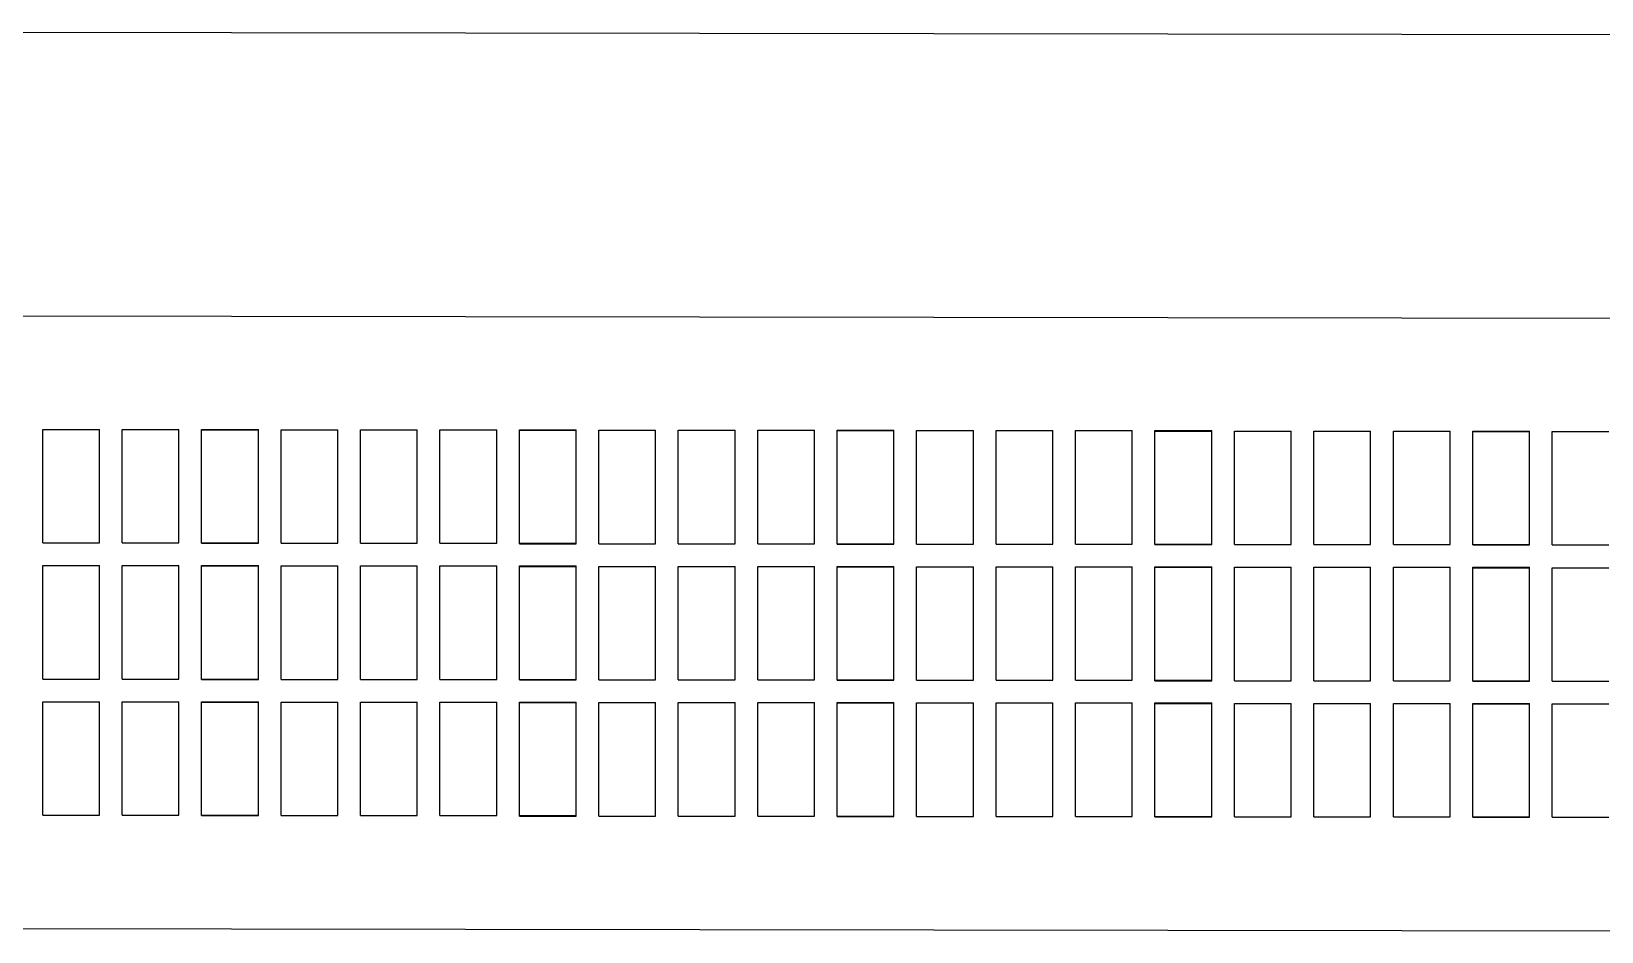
# Model space of a CAD drawing. Header units: millimetres. Extents: x 426 to 1302, y -791 to 304.
# Drawn here: x 731.7 to 1008.4, y 145.7 to 304.4 of the extents above; entities that cross this region are included whole.
import ezdxf

# ---------------------------------------------------------------- set-up
doc = ezdxf.new("R2010")
doc.units = ezdxf.units.MM
doc.layers.get('0').update_dxf_attribs({"linetype": 'CONTINUOUS', "lineweight": 25, "true_color": 0x000000})

msp = doc.modelspace()

# ---------------------------------------------------------------- linework, layer by layer
for p, q in [((617.77, 304.41), (1111.77, 303.74)), ((477.6, 254.6), (1111.7, 253.74)), ((733.7, 214.26), (733.7, 234.26)), ((733.7, 234.26), (743.7, 234.26)), ((733.7, 214.26), (733.7, 234.26)), ((733.7, 234.26), (743.7, 234.26)), ((743.7, 214.26), (743.7, 234.26)), ((743.7, 214.26), (743.7, 234.26)), ((747.7, 234.26), (757.7, 234.26)), ((747.7, 214.26), (747.7, 234.26)), ((757.7, 214.26), (757.7, 234.26)), ((761.7, 214.26), (761.7, 234.26)), ((761.7, 234.26), (771.7, 234.26)), ((761.7, 214.19), (761.7, 234.19)), ((761.7, 234.19), (771.7, 234.19)), ((771.7, 214.26), (771.7, 234.26)), ((771.7, 214.19), (771.7, 234.19)), ((775.7, 234.19), (785.7, 234.19)), ((775.7, 214.19), (775.7, 234.19)), ((785.7, 214.19), (785.7, 234.19)), ((789.7, 214.19), (789.7, 234.19)), ((789.7, 234.19), (799.7, 234.19)), ((789.7, 214.19), (789.7, 234.19)), ((789.7, 234.19), (799.7, 234.19)), ((799.7, 214.19), (799.7, 234.19)), ((799.7, 214.19), (799.7, 234.19)), ((803.7, 234.19), (813.7, 234.19)), ((803.7, 214.19), (803.7, 234.19)), ((813.7, 214.19), (813.7, 234.19)), ((817.7, 214.19), (817.7, 234.19)), ((817.7, 234.19), (827.7, 234.19)), ((817.7, 214.12), (817.7, 234.12)), ((817.7, 234.12), (827.7, 234.12)), ((827.7, 214.19), (827.7, 234.19)), ((827.7, 214.12), (827.7, 234.12)), ((831.7, 234.12), (841.7, 234.12)), ((831.7, 214.12), (831.7, 234.12)), ((841.7, 214.12), (841.7, 234.12)), ((845.7, 214.12), (845.7, 234.12)), ((845.7, 234.12), (855.7, 234.12)), ((845.7, 214.12), (845.7, 234.12)), ((845.7, 234.12), (855.7, 234.12)), ((855.7, 214.12), (855.7, 234.12)), ((855.7, 214.12), (855.7, 234.12)), ((859.7, 234.12), (869.7, 234.12)), ((859.7, 214.12), (859.7, 234.12)), ((869.7, 214.12), (869.7, 234.12)), ((873.7, 214.12), (873.7, 234.12)), ((873.7, 234.12), (883.7, 234.12)), ((873.7, 214.04), (873.7, 234.04)), ((873.7, 234.04), (883.7, 234.04)), ((883.7, 214.12), (883.7, 234.12)), ((883.7, 214.04), (883.7, 234.04)), ((887.7, 234.04), (897.7, 234.04)), ((887.7, 214.04), (887.7, 234.04)), ((897.7, 214.04), (897.7, 234.04)), ((901.7, 214.04), (901.7, 234.04)), ((901.7, 234.04), (911.7, 234.04)), ((901.7, 214.04), (901.7, 234.04)), ((901.7, 234.04), (911.7, 234.04)), ((911.7, 214.04), (911.7, 234.04)), ((911.7, 214.04), (911.7, 234.04)), ((915.7, 234.04), (925.7, 234.04)), ((915.7, 214.04), (915.7, 234.04)), ((925.7, 214.04), (925.7, 234.04)), ((929.7, 214.04), (929.7, 234.04)), ((929.7, 234.04), (939.7, 234.04)), ((929.7, 213.97), (929.7, 233.97)), ((929.7, 233.97), (939.7, 233.97)), ((939.7, 214.04), (939.7, 234.04)), ((939.7, 213.97), (939.7, 233.97)), ((943.7, 233.97), (953.7, 233.97)), ((943.7, 213.97), (943.7, 233.97)), ((953.7, 213.97), (953.7, 233.97)), ((957.7, 213.97), (957.7, 233.97)), ((957.7, 233.97), (967.7, 233.97)), ((957.7, 213.97), (957.7, 233.97)), ((957.7, 233.97), (967.7, 233.97)), ((967.7, 213.97), (967.7, 233.97)), ((967.7, 213.97), (967.7, 233.97)), ((971.7, 233.97), (981.7, 233.97)), ((971.7, 213.97), (971.7, 233.97)), ((981.7, 213.97), (981.7, 233.97)), ((985.7, 213.97), (985.7, 233.97)), ((985.7, 233.97), (995.7, 233.97)), ((985.7, 213.89), (985.7, 233.89)), ((985.7, 233.89), (995.7, 233.89)), ((995.7, 213.97), (995.7, 233.97)), ((995.7, 213.89), (995.7, 233.89)), ((999.7, 233.89), (1009.7, 233.89)), ((999.7, 213.89), (999.7, 233.89)), ((733.7, 214.26), (743.7, 214.26)), ((733.7, 214.26), (743.7, 214.26)), ((747.7, 214.26), (757.7, 214.26)), ((761.7, 214.26), (771.7, 214.26)), ((761.7, 214.19), (771.7, 214.19)), ((775.7, 214.19), (785.7, 214.19)), ((789.7, 214.19), (799.7, 214.19)), ((789.7, 214.19), (799.7, 214.19)), ((803.7, 214.19), (813.7, 214.19)), ((817.7, 214.19), (827.7, 214.19)), ((817.7, 214.12), (827.7, 214.12)), ((831.7, 214.12), (841.7, 214.12)), ((845.7, 214.12), (855.7, 214.12)), ((845.7, 214.12), (855.7, 214.12)), ((859.7, 214.12), (869.7, 214.12)), ((873.7, 214.12), (883.7, 214.12)), ((873.7, 214.04), (883.7, 214.04)), ((887.7, 214.04), (897.7, 214.04)), ((901.7, 214.04), (911.7, 214.04)), ((901.7, 214.04), (911.7, 214.04)), ((915.7, 214.04), (925.7, 214.04)), ((929.7, 214.04), (939.7, 214.04)), ((929.7, 213.97), (939.7, 213.97)), ((943.7, 213.97), (953.7, 213.97)), ((957.7, 213.97), (967.7, 213.97)), ((957.7, 213.97), (967.7, 213.97)), ((971.7, 213.97), (981.7, 213.97)), ((985.7, 213.97), (995.7, 213.97)), ((985.7, 213.89), (995.7, 213.89)), ((999.7, 213.89), (1009.7, 213.89)), ((733.7, 190.26), (733.7, 210.26)), ((733.7, 210.26), (743.7, 210.26)), ((733.7, 190.26), (733.7, 210.26)), ((733.7, 210.26), (743.7, 210.26)), ((743.7, 190.26), (743.7, 210.26)), ((743.7, 190.26), (743.7, 210.26)), ((747.7, 190.26), (747.7, 210.26)), ((747.7, 210.26), (757.7, 210.26)), ((757.7, 190.26), (757.7, 210.26)), ((761.7, 190.26), (761.7, 210.26)), ((761.7, 210.26), (771.7, 210.26)), ((761.7, 190.19), (761.7, 210.19)), ((761.7, 210.19), (771.7, 210.19)), ((771.7, 190.26), (771.7, 210.26)), ((771.7, 190.19), (771.7, 210.19)), ((775.7, 190.19), (775.7, 210.19)), ((775.7, 210.19), (785.7, 210.19)), ((785.7, 190.19), (785.7, 210.19)), ((789.7, 190.19), (789.7, 210.19)), ((789.7, 210.19), (799.7, 210.19)), ((789.7, 190.19), (789.7, 210.19)), ((789.7, 210.19), (799.7, 210.19)), ((799.7, 190.19), (799.7, 210.19)), ((799.7, 190.19), (799.7, 210.19)), ((803.7, 190.19), (803.7, 210.19)), ((803.7, 210.19), (813.7, 210.19)), ((813.7, 190.19), (813.7, 210.19)), ((817.7, 190.19), (817.7, 210.19)), ((817.7, 210.19), (827.7, 210.19)), ((817.7, 190.12), (817.7, 210.12)), ((817.7, 210.12), (827.7, 210.12)), ((827.7, 190.19), (827.7, 210.19)), ((827.7, 190.12), (827.7, 210.12)), ((831.7, 190.12), (831.7, 210.12)), ((831.7, 210.12), (841.7, 210.12)), ((841.7, 190.12), (841.7, 210.12)), ((845.7, 190.12), (845.7, 210.12)), ((845.7, 210.12), (855.7, 210.12)), ((845.7, 190.12), (845.7, 210.12)), ((845.7, 210.12), (855.7, 210.12)), ((855.7, 190.12), (855.7, 210.12)), ((855.7, 190.12), (855.7, 210.12)), ((859.7, 190.12), (859.7, 210.12)), ((859.7, 210.12), (869.7, 210.12)), ((869.7, 190.12), (869.7, 210.12)), ((873.7, 190.12), (873.7, 210.12)), ((873.7, 210.12), (883.7, 210.12)), ((873.7, 190.04), (873.7, 210.04)), ((873.7, 210.04), (883.7, 210.04)), ((883.7, 190.12), (883.7, 210.12)), ((883.7, 190.04), (883.7, 210.04)), ((887.7, 190.04), (887.7, 210.04)), ((887.7, 210.04), (897.7, 210.04)), ((897.7, 190.04), (897.7, 210.04)), ((901.7, 190.04), (901.7, 210.04)), ((901.7, 210.04), (911.7, 210.04)), ((901.7, 190.04), (901.7, 210.04)), ((901.7, 210.04), (911.7, 210.04)), ((911.7, 190.04), (911.7, 210.04)), ((911.7, 190.04), (911.7, 210.04)), ((915.7, 190.04), (915.7, 210.04)), ((915.7, 210.04), (925.7, 210.04)), ((925.7, 190.04), (925.7, 210.04)), ((929.7, 190.04), (929.7, 210.04)), ((929.7, 210.04), (939.7, 210.04)), ((929.7, 189.97), (929.7, 209.97)), ((929.7, 209.97), (939.7, 209.97)), ((939.7, 190.04), (939.7, 210.04)), ((939.7, 189.97), (939.7, 209.97)), ((943.7, 189.97), (943.7, 209.97)), ((943.7, 209.97), (953.7, 209.97)), ((953.7, 189.97), (953.7, 209.97)), ((957.7, 189.97), (957.7, 209.97)), ((957.7, 209.97), (967.7, 209.97)), ((957.7, 189.97), (957.7, 209.97)), ((957.7, 209.97), (967.7, 209.97)), ((967.7, 189.97), (967.7, 209.97)), ((967.7, 189.97), (967.7, 209.97)), ((971.7, 189.97), (971.7, 209.97)), ((971.7, 209.97), (981.7, 209.97)), ((981.7, 189.97), (981.7, 209.97)), ((985.7, 189.97), (985.7, 209.97)), ((985.7, 209.97), (995.7, 209.97)), ((985.7, 189.89), (985.7, 209.89)), ((985.7, 209.89), (995.7, 209.89)), ((995.7, 189.97), (995.7, 209.97)), ((995.7, 189.89), (995.7, 209.89)), ((999.7, 189.89), (999.7, 209.89)), ((999.7, 209.89), (1009.7, 209.89)), ((733.7, 190.26), (743.7, 190.26)), ((733.7, 190.26), (743.7, 190.26)), ((747.7, 190.26), (757.7, 190.26)), ((761.7, 190.26), (771.7, 190.26)), ((761.7, 190.19), (771.7, 190.19)), ((775.7, 190.19), (785.7, 190.19)), ((789.7, 190.19), (799.7, 190.19)), ((789.7, 190.19), (799.7, 190.19)), ((803.7, 190.19), (813.7, 190.19)), ((817.7, 190.19), (827.7, 190.19)), ((817.7, 190.12), (827.7, 190.12)), ((831.7, 190.12), (841.7, 190.12)), ((845.7, 190.12), (855.7, 190.12)), ((845.7, 190.12), (855.7, 190.12)), ((859.7, 190.12), (869.7, 190.12)), ((873.7, 190.12), (883.7, 190.12)), ((873.7, 190.04), (883.7, 190.04)), ((887.7, 190.04), (897.7, 190.04)), ((901.7, 190.04), (911.7, 190.04)), ((901.7, 190.04), (911.7, 190.04)), ((915.7, 190.04), (925.7, 190.04)), ((929.7, 190.04), (939.7, 190.04)), ((929.7, 189.97), (939.7, 189.97)), ((943.7, 189.97), (953.7, 189.97)), ((957.7, 189.97), (967.7, 189.97)), ((957.7, 189.97), (967.7, 189.97)), ((971.7, 189.97), (981.7, 189.97)), ((985.7, 189.97), (995.7, 189.97)), ((985.7, 189.89), (995.7, 189.89)), ((999.7, 189.89), (1009.7, 189.89)), ((733.7, 166.26), (733.7, 186.26)), ((733.7, 186.26), (743.7, 186.26)), ((733.7, 166.26), (733.7, 186.26)), ((733.7, 186.26), (743.7, 186.26)), ((743.7, 166.26), (743.7, 186.26)), ((743.7, 166.26), (743.7, 186.26)), ((747.7, 186.26), (757.7, 186.26)), ((747.7, 166.26), (747.7, 186.26)), ((757.7, 166.26), (757.7, 186.26)), ((761.7, 166.26), (761.7, 186.26)), ((761.7, 186.26), (771.7, 186.26)), ((761.7, 166.19), (761.7, 186.19)), ((761.7, 186.19), (771.7, 186.19)), ((771.7, 166.26), (771.7, 186.26)), ((771.7, 166.19), (771.7, 186.19)), ((775.7, 186.19), (785.7, 186.19)), ((775.7, 166.19), (775.7, 186.19)), ((785.7, 166.19), (785.7, 186.19)), ((789.7, 166.19), (789.7, 186.19)), ((789.7, 186.19), (799.7, 186.19)), ((789.7, 166.19), (789.7, 186.19)), ((789.7, 186.19), (799.7, 186.19)), ((799.7, 166.19), (799.7, 186.19)), ((799.7, 166.19), (799.7, 186.19)), ((803.7, 186.19), (813.7, 186.19)), ((803.7, 166.19), (803.7, 186.19)), ((813.7, 166.19), (813.7, 186.19)), ((817.7, 166.19), (817.7, 186.19)), ((817.7, 186.19), (827.7, 186.19)), ((817.7, 166.12), (817.7, 186.12)), ((817.7, 186.12), (827.7, 186.12)), ((827.7, 166.19), (827.7, 186.19)), ((827.7, 166.12), (827.7, 186.12)), ((831.7, 186.12), (841.7, 186.12)), ((831.7, 166.12), (831.7, 186.12)), ((841.7, 166.12), (841.7, 186.12)), ((845.7, 166.12), (845.7, 186.12)), ((845.7, 186.12), (855.7, 186.12)), ((845.7, 166.12), (845.7, 186.12)), ((845.7, 186.12), (855.7, 186.12)), ((855.7, 166.12), (855.7, 186.12)), ((855.7, 166.12), (855.7, 186.12)), ((859.7, 186.12), (869.7, 186.12)), ((859.7, 166.12), (859.7, 186.12)), ((869.7, 166.12), (869.7, 186.12)), ((873.7, 166.12), (873.7, 186.12)), ((873.7, 186.12), (883.7, 186.12)), ((873.7, 166.04), (873.7, 186.04)), ((873.7, 186.04), (883.7, 186.04)), ((883.7, 166.12), (883.7, 186.12)), ((883.7, 166.04), (883.7, 186.04)), ((887.7, 186.04), (897.7, 186.04)), ((887.7, 166.04), (887.7, 186.04)), ((897.7, 166.04), (897.7, 186.04)), ((901.7, 166.04), (901.7, 186.04)), ((901.7, 186.04), (911.7, 186.04)), ((901.7, 166.04), (901.7, 186.04)), ((901.7, 186.04), (911.7, 186.04)), ((911.7, 166.04), (911.7, 186.04)), ((911.7, 166.04), (911.7, 186.04)), ((915.7, 186.04), (925.7, 186.04)), ((915.7, 166.04), (915.7, 186.04)), ((925.7, 166.04), (925.7, 186.04)), ((929.7, 166.04), (929.7, 186.04)), ((929.7, 186.04), (939.7, 186.04)), ((929.7, 165.97), (929.7, 185.97)), ((929.7, 185.97), (939.7, 185.97)), ((939.7, 166.04), (939.7, 186.04)), ((939.7, 165.97), (939.7, 185.97)), ((943.7, 185.97), (953.7, 185.97)), ((943.7, 165.97), (943.7, 185.97)), ((953.7, 165.97), (953.7, 185.97)), ((957.7, 165.97), (957.7, 185.97)), ((957.7, 185.97), (967.7, 185.97)), ((957.7, 165.97), (957.7, 185.97)), ((957.7, 185.97), (967.7, 185.97)), ((967.7, 165.97), (967.7, 185.97)), ((967.7, 165.97), (967.7, 185.97)), ((971.7, 185.97), (981.7, 185.97)), ((971.7, 165.97), (971.7, 185.97)), ((981.7, 165.97), (981.7, 185.97)), ((985.7, 165.97), (985.7, 185.97)), ((985.7, 185.97), (995.7, 185.97)), ((985.7, 165.89), (985.7, 185.89)), ((985.7, 185.89), (995.7, 185.89)), ((995.7, 165.97), (995.7, 185.97)), ((995.7, 165.89), (995.7, 185.89)), ((999.7, 185.89), (1009.7, 185.89)), ((999.7, 165.89), (999.7, 185.89)), ((733.7, 166.26), (743.7, 166.26)), ((733.7, 166.26), (743.7, 166.26)), ((747.7, 166.26), (757.7, 166.26)), ((761.7, 166.26), (771.7, 166.26)), ((761.7, 166.19), (771.7, 166.19)), ((775.7, 166.19), (785.7, 166.19)), ((789.7, 166.19), (799.7, 166.19)), ((789.7, 166.19), (799.7, 166.19)), ((803.7, 166.19), (813.7, 166.19)), ((817.7, 166.19), (827.7, 166.19)), ((817.7, 166.12), (827.7, 166.12)), ((831.7, 166.12), (841.7, 166.12)), ((845.7, 166.12), (855.7, 166.12)), ((845.7, 166.12), (855.7, 166.12)), ((859.7, 166.12), (869.7, 166.12)), ((873.7, 166.12), (883.7, 166.12)), ((873.7, 166.04), (883.7, 166.04)), ((887.7, 166.04), (897.7, 166.04)), ((901.7, 166.04), (911.7, 166.04)), ((901.7, 166.04), (911.7, 166.04)), ((915.7, 166.04), (925.7, 166.04)), ((929.7, 166.04), (939.7, 166.04)), ((929.7, 165.97), (939.7, 165.97)), ((943.7, 165.97), (953.7, 165.97)), ((957.7, 165.97), (967.7, 165.97)), ((957.7, 165.97), (967.7, 165.97)), ((971.7, 165.97), (981.7, 165.97)), ((985.7, 165.97), (995.7, 165.97)), ((985.7, 165.89), (995.7, 165.89)), ((999.7, 165.89), (1009.7, 165.89)), ((617.7, 146.41), (1111.7, 145.74))]:
    msp.add_line(p, q)

doc.saveas('drawing.dxf')
